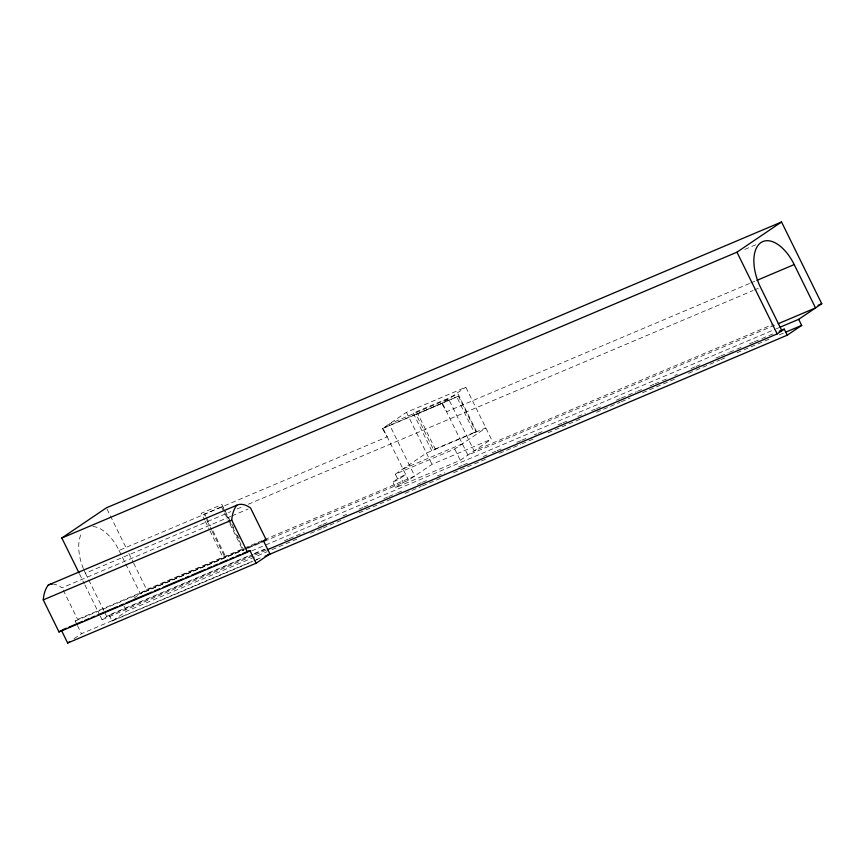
<?xml version="1.0" encoding="UTF-8"?>
<svg xmlns="http://www.w3.org/2000/svg" width="865" height="865" viewBox="0 0 865 865"><rect width="100%" height="100%" fill="white"/><g stroke="black" fill="none" stroke-linecap="round" stroke-linejoin="round"><path stroke-width="0.65" stroke-dasharray="4.33 3.24" d="M228.284 518.513L222.359 506.468L203.881 514.491L206.248 519.314M222.359 506.468L221.602 506.987L223.97 511.81M76.899 624.465L75.201 621.016L77.601 619.383L246.244 547.988M92.912 526.547A37.357 20.046 67.1 0 1 119.046 550.41L387.196 436.879L382.373 428.629L406.431 412.335L465.803 387.196L491.385 439.193L460.256 460.277L395.608 487.655L392.829 482.01L400.484 476.831L405.761 474.604L398.105 479.783L392.829 482.01M74.022 638.716L81.44 633.688L255.034 560.196M100.264 616.129L102.038 619.74L109.109 614.95L249.607 555.471M134.075 598.039L146.607 589.541L263.306 540.138M416.184 414.454L417.709 413.416L435.203 448.967L433.679 450.005L416.184 414.454L458.418 396.181L475.912 431.732L474.388 432.77L456.893 397.219M109.109 614.95L112.093 621.016L126.55 611.231L267.047 551.74M382.373 428.629L441.745 403.49L465.803 387.196M119.046 550.41L140.379 593.758L243.692 549.826L228.879 519.724M229.895 523.855L242.935 550.345L243.692 549.826M395.337 474.139L426.467 453.055L485.838 427.916L454.709 449.011L395.337 474.139L398.105 479.783M395.608 487.655L403.252 482.475L400.484 476.831M264.344 541.285L408.529 480.237L432.013 464.332L491.385 439.193M744.776 249.423L755.967 244.687M458.418 396.181L382.946 428.24L408.529 480.237M749.49 283.493L446.567 411.74L441.745 403.49M750.734 282.974L755.707 280.865M83.873 569.873A37.357 20.046 67.1 0 0 85.397 573.192L230.879 511.604M237.097 508.977L243.314 506.349M248.277 504.241L753.08 290.521M754.323 289.991L759.297 287.894M230.706 516.405L62.064 587.811A31.335 16.813 67.1 0 0 53.598 584.189M231.939 515.886L248.06 509.063M435.203 448.967L475.912 431.732M402.982 468.96L462.353 443.832M264.549 539.609L414.757 476.02L389.174 424.023L448.546 398.884L474.128 450.881L773.332 324.213M247.477 547.459L263.598 540.636M75.201 621.016L243.833 549.61M245.076 549.091L262.441 541.739M242.935 550.345L244.492 549.686M248.212 548.107L263.101 541.804M774.553 325.272L467.9 455.098L442.318 403.101M251.629 550.94L775.072 329.327M776.316 328.797L778.803 327.749M254.58 553.362L264.528 549.145M284.412 540.722L288.142 539.144M289.386 538.625L304.307 532.299M317.985 526.515L321.715 524.936M322.959 524.406L329.176 521.779M342.854 515.983L346.584 514.405M359.018 509.139L362.749 507.56M363.992 507.041L370.209 504.403M383.887 498.618L387.617 497.04M388.861 496.51L396.321 493.353M397.565 492.823L403.782 490.196M417.46 484.4L421.19 482.821M422.434 482.302L428.651 479.664M437.355 475.977L444.815 472.82M458.482 467.035L462.213 465.457M463.456 464.927L469.673 462.299M483.351 456.504L487.082 454.925M492.055 452.817L495.786 451.238M497.029 450.708L503.246 448.081M516.924 442.296L520.654 440.707M521.898 440.188L528.115 437.549M534.332 434.922L536.819 433.873M538.062 433.343L544.28 430.705M557.957 424.92L561.688 423.342M562.931 422.812L569.148 420.185M577.852 416.498L585.313 413.34M591.53 410.702L595.261 409.123M596.504 408.604L602.721 405.966M616.388 400.181L620.119 398.603M621.362 398.073L636.283 391.759M637.527 391.229L643.744 388.601M649.961 385.963L653.691 384.384M654.935 383.865L661.152 381.227M662.395 380.697L668.613 378.07M674.83 375.442L677.317 374.383M690.994 368.598L694.725 367.019M695.968 366.49L702.185 363.862M715.863 358.067L719.594 356.488M720.837 355.958L728.298 352.801M729.541 352.282L735.758 349.644M737.002 349.114L743.219 346.487M749.436 343.859L753.166 342.281M754.41 341.751L760.627 339.112M761.87 338.593L774.294 333.328M253.131 554.573L106.741 616.55L104.362 611.739M254.364 554.054L265.533 549.318M102.038 619.74L266.161 550.248M272.021 549.643L298.133 538.581M310.567 533.316L321.748 528.58M322.991 528.061L344.129 519.108M359.051 512.794L392.624 498.575M405.058 493.31L421.223 486.476M422.466 485.946L441.118 478.053M453.552 472.787L487.114 458.569M499.548 453.303L520.687 444.361M521.93 443.832L535.608 438.047M548.042 432.781L581.615 418.563M596.536 412.248L620.162 402.247M621.405 401.717L630.109 398.041M642.533 392.775L676.106 378.556M688.54 373.302L694.757 370.663M696.001 370.134L719.626 360.132M720.869 359.613L724.6 358.034M737.034 352.769L770.607 338.55M779.311 334.874L784.285 332.766M256.278 559.666L261.241 557.568M112.093 621.016L252.591 561.536M253.834 561.007L260.051 558.379M476.647 431.808L458.093 394.094L413.232 413.081L431.786 450.806M454.709 449.011L460.256 460.277M406.431 412.335L432.013 464.332M233.831 528.007L221.927 504.555L201.188 513.334L204.637 519.995M237.378 535.23L239.162 538.841M224.565 513.01L229.301 522.644M204.648 513.972L205.827 516.383M206.421 517.584L210.573 526.017M212.941 530.829L225.981 557.33M206.843 520.514L211.579 530.148M212.174 531.348L225.214 557.849M205.232 521.195L209.373 529.629M209.968 530.829L223.603 558.53M106.99 509.02L126.506 548.68M128.863 553.492L133.005 561.904M133.599 563.104L146.607 589.541M124.052 606.17L126.55 611.231M85.397 573.192L103.778 610.528M79.569 574.068L84.294 583.68M84.889 584.881L99.67 614.929M63.21 590.146L77.601 619.383M77.461 625.622L81.44 633.688M83.397 568.738A37.357 20.046 67.1 0 1 82.002 532.505"/><path stroke-width="1.3" d="M78.975 572.868L61.826 538.008L106.395 507.82L781.538 221.981L821.75 303.712L798.698 319.326L780.046 327.219M59.025 631.958L61.437 630.336L67.675 643.019L256.148 563.223L269.912 553.892L263.674 541.209L266.085 539.587L250.547 508.004A31.335 16.813 67.1 0 0 236.794 505.225L48.31 585.021A45.153 24.231 67.1 0 0 43.25 599.899L59.025 631.958L247.509 552.162L249.909 550.54L256.148 563.223M67.675 643.019L69.784 641.581M61.826 538.008L736.969 252.18L781.538 221.981M267.404 549.729L777.181 333.901L784.241 329.111L787.237 335.188L265.025 556.271M787.237 335.188L801.682 325.391L798.698 319.326M756.94 280.346L794.189 264.571L815.522 307.929L778.273 323.694M43.25 599.899L231.733 520.103A45.153 24.231 67.1 0 1 236.794 505.225M818.03 305.291L821.75 303.712M263.598 540.636L266.085 539.587M62.669 629.807L66.389 628.239M68.876 627.19L82.51 621.405M84.997 620.356L88.717 618.789M91.193 617.74L94.912 616.161M97.388 615.112L117.229 606.711M119.716 605.662L123.436 604.084M125.912 603.035L151.948 592.006M154.435 590.957L159.398 588.86M163.117 587.281L182.958 578.89M185.434 577.842L189.154 576.263M191.63 575.214L205.275 569.44M207.751 568.391L211.471 566.813M213.958 565.764L217.677 564.185M220.153 563.137L227.592 559.99M230.068 558.941L233.799 557.363M236.275 556.314L239.994 554.735M242.47 553.687L249.909 550.54M779.268 331.219L784.241 329.111M779.397 331.771L781.874 330.722L760.54 287.364A37.357 20.046 67.1 0 1 760.941 242.589A37.357 20.046 67.1 0 1 794.189 264.571M785.528 332.236L801.682 325.391M267.436 554.941L269.912 553.892M736.969 252.18L777.181 333.901M231.733 520.103L247.509 552.162M48.31 585.021A31.335 16.813 67.1 0 1 52.473 584.124"/></g></svg>
